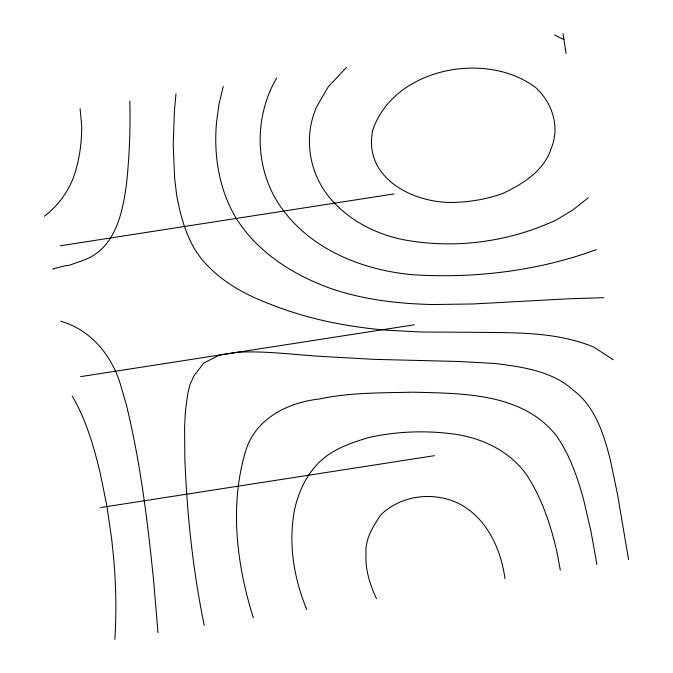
<?xml version="1.0" encoding="UTF-8"?>
<svg xmlns="http://www.w3.org/2000/svg" width="673" height="673" viewBox="0 0 673 673"><rect width="100%" height="100%" fill="white"/><g stroke="black" fill="none" stroke-linecap="round" stroke-linejoin="round"><path stroke-width="1.01" d="M114.864 639.35C116.572 611.69 116.042 583.912 113.468 556.302L111.701 539.334L106.982 506.559L100.235 473.203C93.825 446.536 86.152 419.759 72.162 395.976M175.973 93.799L174.442 110.793L173.222 144.485L174.652 178.387L176.679 195.406C181.256 219.667 188.272 245.031 205.492 263.437C222.973 282.71 246.537 295.338 270.689 304.339C308.074 319.246 348.025 327.12 388.077 330.266L421.088 332.008L473.842 332.285C514.147 332.866 555.89 331.36 593.864 347.142L613.305 359.786M223.251 86.455L219.053 103.852L216.529 122.351C213.551 155.362 218.969 189.811 236.299 218.439C257.338 252.03 292.191 274.273 328.786 287.775L328.878 287.808C362.402 299.636 398.004 303.817 433.387 304.533L473.186 303.96L569.72 298.728L603.731 297.702M276.544 78.169C253.157 118.381 254.52 171.766 282.584 209.396C312.533 250.188 362.932 270.066 412.002 274.66L412.928 274.744C474.835 278.63 538.03 270.958 596.32 249.658M346.587 67.283L328.214 86.893L316.739 106.654C302.699 137.83 309.336 175.914 332.538 200.958C351.037 221.619 376.981 234.44 403.985 239.807C455.133 249.313 509.621 241.91 556.655 219.785L573.093 209.783L588.311 197.702M44.435 216.176L46.689 214.401A89.164 87.406 -10.5 0 0 72.877 179.001C79.187 161.84 81.921 143.492 81.652 125.228L80.104 108.698M52.587 269.032L65.13 265.751L69.109 265.372L84.209 259.946C115.285 248.354 122.755 212.777 126.516 183.594C129.452 156.17 130.512 128.551 129.822 100.967M60.393 245.771L394.1 193.917M80.575 376.653L414.282 324.79M100.757 507.526L434.455 455.671M60.637 321.24C91.25 329.753 112.601 356.513 120.955 386.193L126.263 404.549C140.522 462.561 147.681 522.046 153.688 581.413L158.004 632.645M554.56 34.962L563.924 39.539M376.476 598.692L376.308 598.314C369.847 584.408 365.094 569.333 366.028 553.82C364.917 539.199 373.044 526.303 380.918 514.727L381.498 514.155C403.876 493.25 439.57 490.853 465.178 507.164C489.103 523.114 501.192 551.103 504.994 578.721M306.728 609.536C294.093 578.814 288.355 544.785 294.16 511.85L294.648 509.225C299.409 488.43 309.521 468.366 327.137 455.596C339.705 446.712 354.377 441.799 369.014 437.492C395.917 431.494 423.813 430.367 451.171 433.698C480.387 437.105 509.251 450.346 526.606 474.852C542.135 498.525 551.052 525.899 557.227 553.366L560.306 570.124M253.334 617.831C236.61 564.554 229.392 505.81 245.502 451.533C255.042 418.682 287.909 402.412 319.515 398.971C349.724 392.477 380.91 392.948 411.674 392.208L413.575 392.199C463.335 393.478 522.913 392.923 556.731 436.121L557.362 437.046C570.115 455.932 577.585 477.662 583.584 499.492L591.062 531.847L596.884 564.445M204.272 625.453C194.329 577.283 188.499 528.305 185.832 479.193L184.882 460.955L184.579 427.498L185.47 410.606L187.792 393.495L189.988 384.519L194.043 375.77L203.768 363.067L219.6 354.957L237.779 352.223C266.34 350.742 294.715 354.839 323.175 356.505L374.045 359.348L459.802 361.51L495.378 363.521C522.585 366.936 552.735 371.185 573.665 390.525C595.63 407.098 604.009 435.036 610.495 460.568L617.486 494.234L628.565 559.515M563.015 33.65L566.069 53.47M372.716 130.234L372.707 130.436C362.84 177.781 413.079 203.397 453.366 202.438C469.619 202.035 485.788 199.359 501.166 194.026L502.554 193.504C522.702 184.2 544.558 170.454 551.347 147.942C559.869 127.727 552.718 104.206 537.424 89.299L536.246 88.062C487.059 49.97 393.974 67.763 372.834 129.897L372.716 130.234"/></g></svg>
